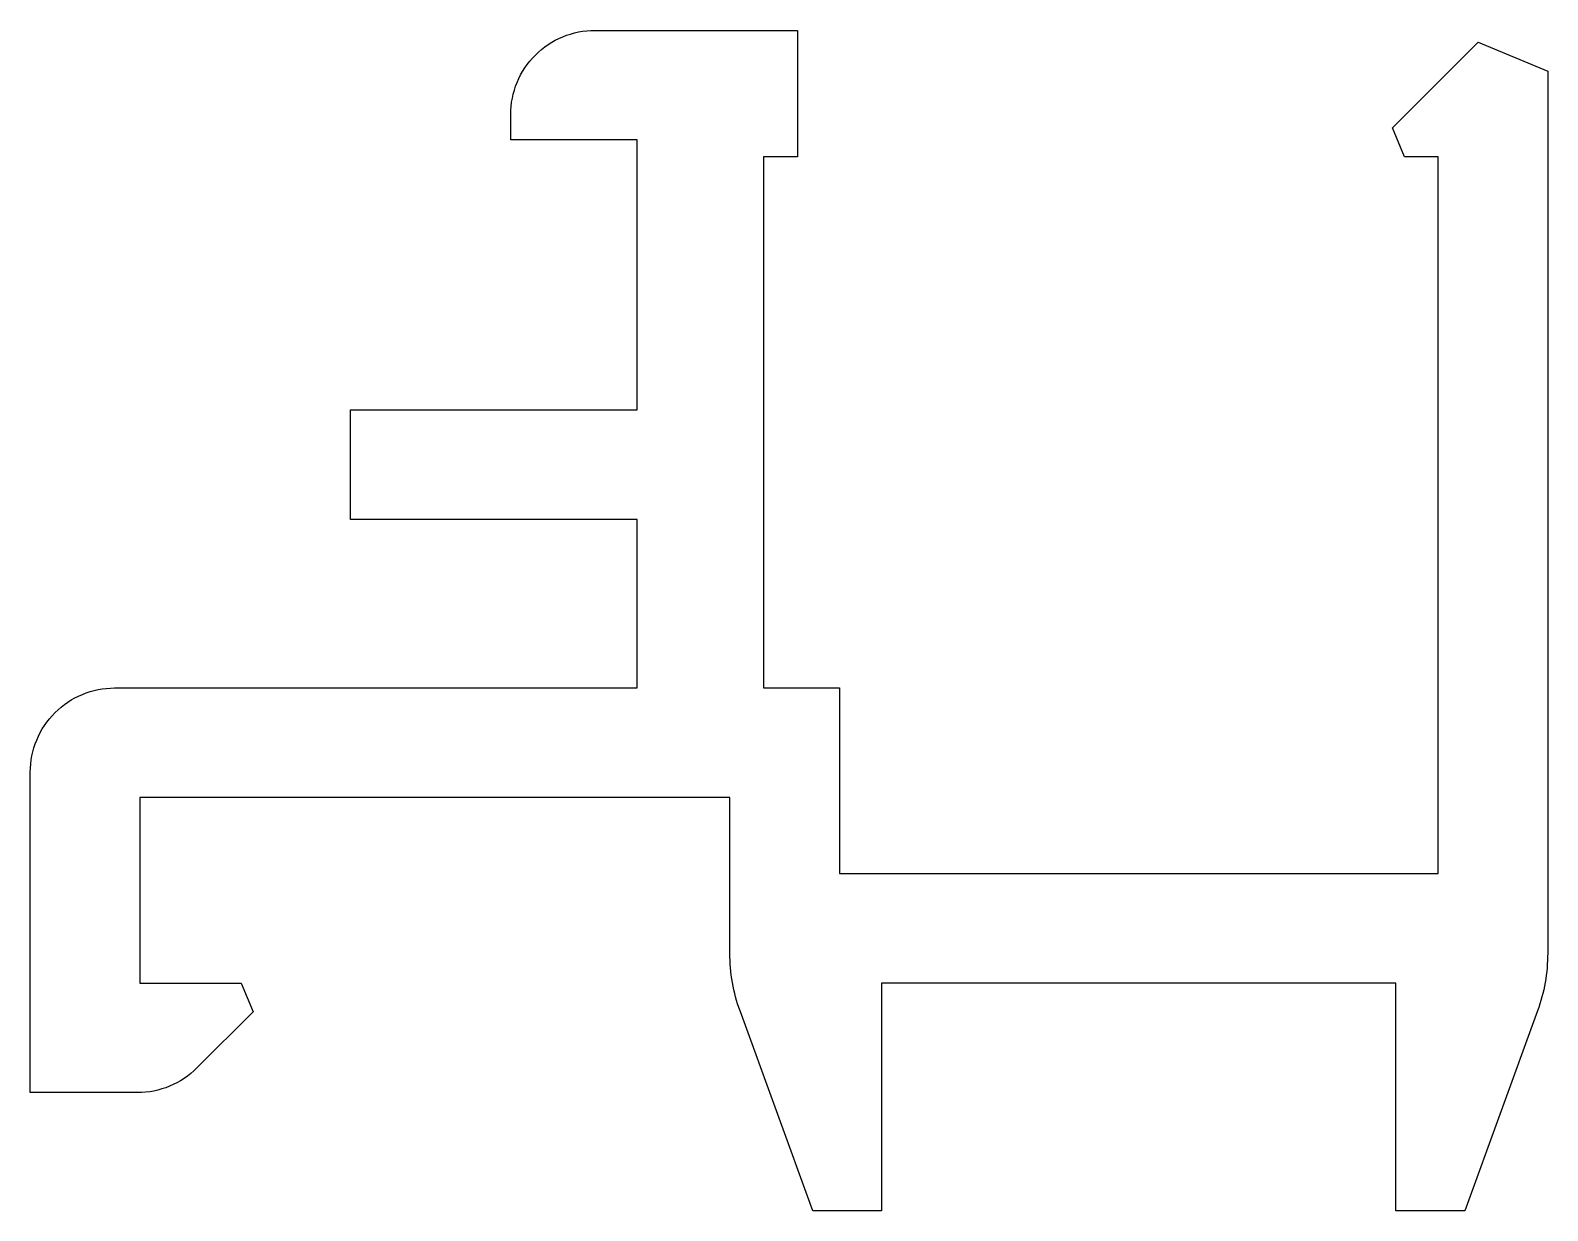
# Model space of a CAD drawing. Extents: x 18.1 to 36.1, y -3.3 to 10.7.
import ezdxf

# ---------------------------------------------------------------- set-up
doc = ezdxf.new("R2010")
doc.units = 0
doc.layers.get('0').update_dxf_attribs({"linetype": 'CONTINUOUS'})

msp = doc.modelspace()

# ---------------------------------------------------------------- linework, layer by layer
msp.add_lwpolyline([(36.082, -0.268, -0.087489), (35.961, -0.952), (35.099, -3.321), (34.282, -3.321), (34.282, -0.621), (28.182, -0.621), (28.182, -3.321), (27.364, -3.321), (26.502, -0.952, -0.087489), (26.382, -0.268), (26.382, 1.579), (19.384, 1.579), (19.384, -0.621), (20.584, -0.621), (20.726, -0.962), (20.06, -1.628, -0.198912), (19.353, -1.921), (18.084, -1.921), (18.084, 1.879, -0.414214), (19.084, 2.879), (25.282, 2.879), (25.282, 4.879), (21.882, 4.879), (21.882, 6.179), (25.282, 6.179), (25.282, 9.379), (23.782, 9.379), (23.782, 9.679, -0.414214), (24.782, 10.679), (27.182, 10.679), (27.182, 9.179), (26.782, 9.179), (26.782, 2.879), (27.682, 2.879), (27.682, 0.679), (34.782, 0.679), (34.782, 9.179), (34.382, 9.179), (34.24, 9.521), (35.257, 10.538), (36.082, 10.196)], format="xyb", close=True)

doc.saveas('drawing.dxf')
